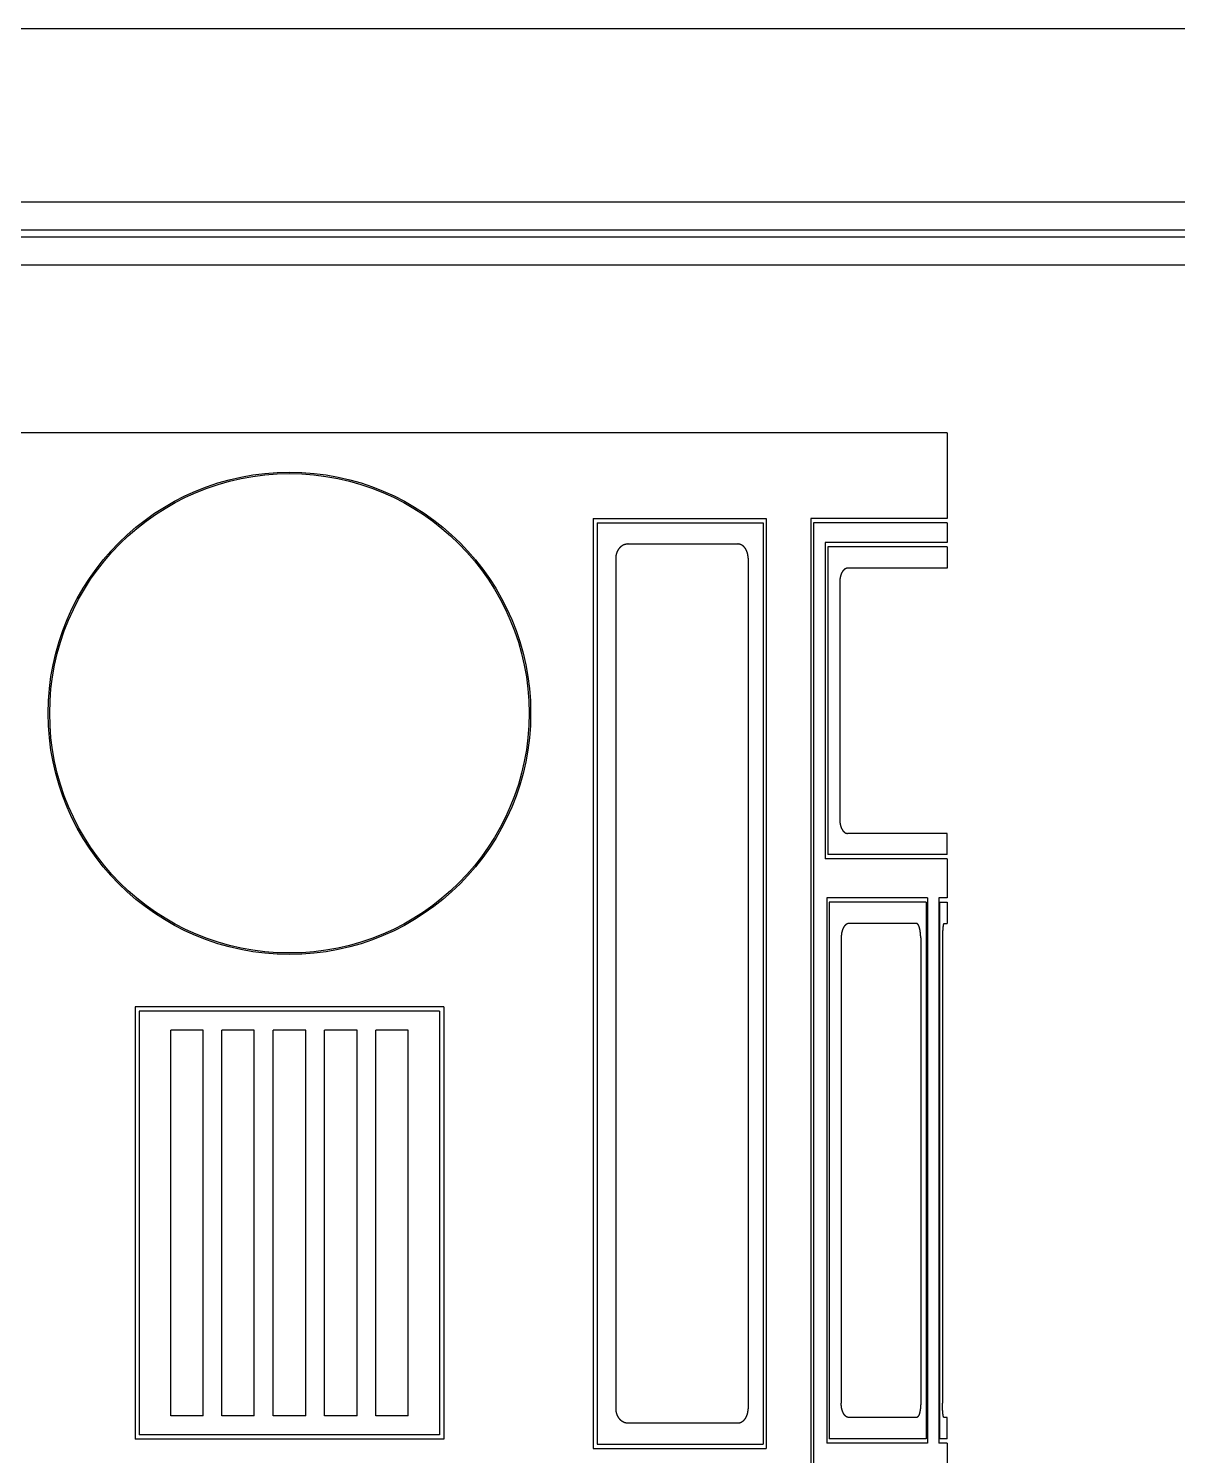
# Model space of a CAD drawing. Extents: x 0 to 54.4, y 0 to 35.2.
# Drawn here: x 11.33 to 27.2, y 15.48 to 35.2 of the extents above; entities that cross this region are included whole.
import ezdxf

# ---------------------------------------------------------------- set-up
doc = ezdxf.new("R2010")
doc.units = 0
doc.layers.get('0').update_dxf_attribs({"linetype": 'CONTINUOUS'})
for name, color, linetype in [('BODY', 7, 'CONTINUOUS'), ('BODY_PANELS', 2, 'CONTINUOUS'), ('FORM', 5, 'CONTINUOUS')]:
    doc.layers.add(name, color=color, linetype=linetype)

msp = doc.modelspace()

# ---------------------------------------------------------------- linework, layer by layer
msp.add_line((0, 35.2), (54.4, 35.2))
at = {"layer": 'BODY'}
for p, q in [((24.017, 29.612), (7.903, 29.612)), ((24.017, 29.612), (24.017, 28.431)), ((19.127, 28.431), (19.127, 15.577)), ((19.127, 28.431), (21.518, 28.431)), ((21.518, 28.431), (21.518, 15.577)), ((22.133, 28.431), (22.133, 10.262)), ((24.017, 28.431), (22.133, 28.431)), ((22.17, 28.371), (22.17, 10.262)), ((24.017, 28.371), (22.17, 28.371)), ((24.017, 28.371), (24.017, 28.096)), ((22.333, 28.096), (22.333, 23.724)), ((24.017, 28.096), (22.333, 28.096)), ((24.017, 23.724), (22.333, 23.724)), ((24.017, 23.724), (24.017, 23.187)), ((22.355, 23.187), (22.355, 15.653)), ((23.745, 23.187), (22.355, 23.187)), ((23.745, 23.187), (23.745, 15.653)), ((23.903, 23.187), (23.903, 15.653)), ((24.017, 23.187), (23.903, 23.187)), ((12.797, 21.679), (12.797, 15.708)), ((17.064, 21.679), (12.797, 21.679)), ((17.064, 21.679), (17.064, 15.708)), ((17.064, 15.708), (12.797, 15.708)), ((23.745, 15.653), (22.355, 15.653)), ((24.017, 15.653), (23.903, 15.653)), ((24.017, 15.653), (24.017, 15.147)), ((19.127, 15.577), (21.518, 15.577))]:
    msp.add_line(p, q, dxfattribs=at)
msp.add_circle((14.93, 25.737), 3.333, dxfattribs=at)
at = {"layer": 'BODY_PANELS'}
for p, q in [((19.18, 28.371), (19.18, 15.637)), ((19.18, 28.371), (21.476, 28.371)), ((21.476, 28.371), (21.476, 15.637)), ((19.609, 28.077), (21.125, 28.077)), ((24.017, 28.036), (22.368, 28.036)), ((22.368, 28.036), (22.368, 23.784)), ((24.017, 28.036), (24.017, 27.742)), ((19.438, 27.88), (19.438, 16.128)), ((21.268, 27.88), (21.268, 16.128)), ((24.017, 27.742), (22.639, 27.742)), ((22.533, 27.545), (22.533, 24.275)), ((24.017, 24.078), (22.639, 24.078)), ((24.017, 23.784), (24.017, 24.078)), ((24.017, 23.784), (22.368, 23.784)), ((22.389, 23.127), (22.389, 15.713)), ((23.73, 23.127), (22.389, 23.127)), ((23.73, 23.127), (23.73, 15.713)), ((23.913, 23.127), (23.913, 15.713)), ((23.913, 23.127), (24.017, 23.127)), ((24.017, 23.127), (24.017, 22.833)), ((23.595, 22.833), (22.659, 22.833)), ((23.974, 22.833), (24.017, 22.833)), ((22.554, 22.636), (22.554, 16.204)), ((23.652, 22.636), (23.652, 16.204)), ((23.952, 22.636), (23.952, 16.204)), ((12.855, 21.619), (12.855, 15.768)), ((17.005, 21.619), (12.855, 21.619)), ((17.005, 21.619), (17.005, 15.768)), ((13.291, 16.028), (13.291, 21.359)), ((13.736, 21.359), (13.291, 21.359)), ((13.736, 16.028), (13.736, 21.359)), ((13.995, 16.028), (13.995, 21.359)), ((14.444, 21.359), (13.995, 21.359)), ((14.444, 16.028), (14.444, 21.359)), ((14.705, 16.028), (14.705, 21.359)), ((15.156, 21.359), (14.705, 21.359)), ((15.156, 16.028), (15.156, 21.359)), ((15.416, 16.028), (15.416, 21.359)), ((15.866, 21.359), (15.416, 21.359)), ((15.866, 16.028), (15.866, 21.359)), ((16.124, 16.028), (16.124, 21.359)), ((16.57, 21.359), (16.124, 21.359)), ((16.57, 16.028), (16.57, 21.359)), ((13.736, 16.028), (13.291, 16.028)), ((14.444, 16.028), (13.995, 16.028)), ((15.156, 16.028), (14.705, 16.028)), ((15.866, 16.028), (15.416, 16.028)), ((16.57, 16.028), (16.124, 16.028)), ((23.595, 16.007), (22.659, 16.007)), ((24.017, 16.007), (23.974, 16.007)), ((24.017, 15.713), (24.017, 16.007)), ((19.609, 15.931), (21.125, 15.931)), ((17.005, 15.768), (12.855, 15.768)), ((19.18, 15.637), (21.476, 15.637)), ((23.73, 15.713), (22.389, 15.713)), ((24.017, 15.713), (23.913, 15.713))]:
    msp.add_line(p, q, dxfattribs=at)
for points in [[(19.609, 28.077, 0), (19.607, 28.077, 0), (19.605, 28.077, 0), (19.603, 28.076, 0), (19.601, 28.076, 0), (19.598, 28.076, 0), (19.596, 28.076, 0), (19.594, 28.076, 0), (19.592, 28.076, 0), (19.59, 28.076, 0), (19.588, 28.075, 0), (19.586, 28.075, 0), (19.584, 28.075, 0), (19.582, 28.074, 0), (19.58, 28.074, 0), (19.578, 28.073, 0), (19.576, 28.073, 0), (19.573, 28.072, 0), (19.572, 28.072, 0), (19.57, 28.071, 0), (19.567, 28.071, 0), (19.565, 28.07, 0), (19.563, 28.07, 0), (19.561, 28.069, 0), (19.559, 28.068, 0), (19.557, 28.067, 0), (19.555, 28.067, 0), (19.553, 28.066, 0), (19.551, 28.065, 0), (19.549, 28.064, 0), (19.547, 28.064, 0), (19.546, 28.063, 0), (19.544, 28.062, 0), (19.542, 28.061, 0), (19.54, 28.06, 0), (19.538, 28.059, 0), (19.536, 28.058, 0), (19.534, 28.057, 0), (19.532, 28.056, 0), (19.53, 28.055, 0), (19.529, 28.053, 0), (19.527, 28.052, 0), (19.525, 28.051, 0), (19.523, 28.05, 0), (19.521, 28.049, 0), (19.52, 28.047, 0), (19.518, 28.046, 0), (19.516, 28.045, 0), (19.514, 28.044, 0), (19.512, 28.042, 0), (19.511, 28.041, 0), (19.509, 28.039, 0), (19.507, 28.038, 0), (19.506, 28.036, 0), (19.504, 28.035, 0), (19.502, 28.034, 0), (19.501, 28.032, 0), (19.499, 28.03, 0), (19.498, 28.029, 0), (19.496, 28.027, 0), (19.494, 28.026, 0), (19.493, 28.024, 0), (19.491, 28.022, 0), (19.49, 28.021, 0), (19.488, 28.019, 0), (19.487, 28.017, 0), (19.485, 28.015, 0), (19.484, 28.014, 0), (19.483, 28.012, 0), (19.481, 28.01, 0), (19.48, 28.008, 0), (19.479, 28.006, 0), (19.477, 28.005, 0), (19.476, 28.003, 0), (19.474, 28.001, 0), (19.473, 27.999, 0), (19.472, 27.997, 0), (19.471, 27.995, 0), (19.47, 27.993, 0), (19.468, 27.991, 0), (19.467, 27.989, 0), (19.466, 27.987, 0), (19.465, 27.985, 0), (19.464, 27.983, 0), (19.463, 27.981, 0), (19.462, 27.979, 0), (19.461, 27.977, 0), (19.46, 27.975, 0), (19.459, 27.973, 0), (19.458, 27.97, 0), (19.457, 27.968, 0), (19.456, 27.966, 0), (19.455, 27.964, 0), (19.454, 27.962, 0), (19.453, 27.959, 0), (19.452, 27.957, 0), (19.451, 27.955, 0), (19.451, 27.953, 0), (19.45, 27.951, 0), (19.449, 27.948, 0), (19.448, 27.946, 0), (19.448, 27.944, 0), (19.447, 27.942, 0), (19.446, 27.939, 0), (19.446, 27.937, 0), (19.445, 27.934, 0), (19.445, 27.932, 0), (19.444, 27.93, 0), (19.444, 27.927, 0), (19.443, 27.925, 0), (19.443, 27.923, 0), (19.442, 27.921, 0), (19.442, 27.918, 0), (19.441, 27.916, 0), (19.441, 27.913, 0), (19.441, 27.911, 0), (19.44, 27.909, 0), (19.44, 27.906, 0), (19.44, 27.904, 0), (19.439, 27.901, 0), (19.439, 27.899, 0), (19.439, 27.897, 0), (19.439, 27.894, 0), (19.439, 27.892, 0), (19.439, 27.889, 0), (19.439, 27.887, 0), (19.439, 27.884, 0), (19.439, 27.882, 0), (19.439, 27.88, 0)], [(21.268, 27.88, 0), (21.268, 27.882, 0), (21.268, 27.884, 0), (21.268, 27.887, 0), (21.268, 27.889, 0), (21.268, 27.892, 0), (21.268, 27.894, 0), (21.268, 27.897, 0), (21.268, 27.899, 0), (21.268, 27.901, 0), (21.267, 27.904, 0), (21.267, 27.906, 0), (21.267, 27.909, 0), (21.267, 27.911, 0), (21.266, 27.913, 0), (21.266, 27.916, 0), (21.266, 27.918, 0), (21.265, 27.921, 0), (21.265, 27.923, 0), (21.265, 27.925, 0), (21.264, 27.927, 0), (21.264, 27.93, 0), (21.263, 27.932, 0), (21.263, 27.934, 0), (21.262, 27.937, 0), (21.262, 27.939, 0), (21.261, 27.942, 0), (21.261, 27.944, 0), (21.26, 27.946, 0), (21.259, 27.948, 0), (21.259, 27.951, 0), (21.258, 27.953, 0), (21.258, 27.955, 0), (21.257, 27.957, 0), (21.256, 27.959, 0), (21.256, 27.962, 0), (21.255, 27.964, 0), (21.254, 27.966, 0), (21.253, 27.968, 0), (21.252, 27.97, 0), (21.252, 27.973, 0), (21.251, 27.975, 0), (21.25, 27.977, 0), (21.249, 27.979, 0), (21.248, 27.981, 0), (21.247, 27.983, 0), (21.246, 27.985, 0), (21.245, 27.987, 0), (21.244, 27.989, 0), (21.243, 27.991, 0), (21.242, 27.993, 0), (21.241, 27.995, 0), (21.24, 27.997, 0), (21.239, 27.999, 0), (21.238, 28.001, 0), (21.237, 28.003, 0), (21.236, 28.005, 0), (21.235, 28.006, 0), (21.234, 28.008, 0), (21.233, 28.01, 0), (21.231, 28.012, 0), (21.23, 28.014, 0), (21.229, 28.015, 0), (21.228, 28.017, 0), (21.227, 28.019, 0), (21.225, 28.021, 0), (21.224, 28.022, 0), (21.223, 28.024, 0), (21.221, 28.026, 0), (21.22, 28.027, 0), (21.219, 28.029, 0), (21.218, 28.03, 0), (21.216, 28.032, 0), (21.215, 28.034, 0), (21.213, 28.035, 0), (21.212, 28.036, 0), (21.211, 28.038, 0), (21.209, 28.039, 0), (21.208, 28.041, 0), (21.206, 28.042, 0), (21.205, 28.044, 0), (21.203, 28.045, 0), (21.202, 28.046, 0), (21.201, 28.047, 0), (21.199, 28.049, 0), (21.198, 28.05, 0), (21.196, 28.051, 0), (21.194, 28.052, 0), (21.193, 28.053, 0), (21.191, 28.055, 0), (21.19, 28.056, 0), (21.188, 28.057, 0), (21.187, 28.058, 0), (21.185, 28.059, 0), (21.183, 28.06, 0), (21.182, 28.061, 0), (21.18, 28.062, 0), (21.179, 28.063, 0), (21.177, 28.064, 0), (21.175, 28.064, 0), (21.174, 28.065, 0), (21.172, 28.066, 0), (21.17, 28.067, 0), (21.169, 28.067, 0), (21.167, 28.068, 0), (21.165, 28.069, 0), (21.164, 28.07, 0), (21.162, 28.07, 0), (21.16, 28.071, 0), (21.159, 28.071, 0), (21.157, 28.072, 0), (21.155, 28.072, 0), (21.153, 28.073, 0), (21.152, 28.073, 0), (21.15, 28.074, 0), (21.148, 28.074, 0), (21.146, 28.075, 0), (21.145, 28.075, 0), (21.143, 28.075, 0), (21.141, 28.076, 0), (21.14, 28.076, 0), (21.138, 28.076, 0), (21.136, 28.076, 0), (21.134, 28.076, 0), (21.133, 28.076, 0), (21.131, 28.076, 0), (21.129, 28.077, 0), (21.127, 28.077, 0), (21.125, 28.077, 0)], [(22.639, 27.742, 0), (22.638, 27.742, 0), (22.637, 27.742, 0), (22.636, 27.741, 0), (22.634, 27.741, 0), (22.633, 27.741, 0), (22.631, 27.741, 0), (22.63, 27.741, 0), (22.629, 27.741, 0), (22.628, 27.741, 0), (22.626, 27.74, 0), (22.625, 27.74, 0), (22.624, 27.739, 0), (22.622, 27.739, 0), (22.621, 27.739, 0), (22.62, 27.738, 0), (22.619, 27.738, 0), (22.617, 27.737, 0), (22.616, 27.737, 0), (22.615, 27.736, 0), (22.613, 27.736, 0), (22.612, 27.735, 0), (22.611, 27.735, 0), (22.61, 27.734, 0), (22.608, 27.733, 0), (22.607, 27.733, 0), (22.606, 27.732, 0), (22.605, 27.731, 0), (22.604, 27.73, 0), (22.602, 27.729, 0), (22.601, 27.729, 0), (22.6, 27.728, 0), (22.599, 27.727, 0), (22.598, 27.726, 0), (22.596, 27.725, 0), (22.595, 27.724, 0), (22.594, 27.723, 0), (22.593, 27.722, 0), (22.592, 27.721, 0), (22.59, 27.72, 0), (22.589, 27.718, 0), (22.588, 27.717, 0), (22.587, 27.716, 0), (22.586, 27.715, 0), (22.585, 27.714, 0), (22.584, 27.712, 0), (22.582, 27.711, 0), (22.581, 27.71, 0), (22.58, 27.709, 0), (22.579, 27.707, 0), (22.578, 27.706, 0), (22.577, 27.704, 0), (22.576, 27.703, 0), (22.575, 27.701, 0), (22.574, 27.7, 0), (22.573, 27.698, 0), (22.572, 27.697, 0), (22.571, 27.695, 0), (22.57, 27.694, 0), (22.569, 27.692, 0), (22.568, 27.691, 0), (22.567, 27.689, 0), (22.566, 27.687, 0), (22.565, 27.686, 0), (22.564, 27.684, 0), (22.563, 27.682, 0), (22.562, 27.68, 0), (22.561, 27.679, 0), (22.561, 27.677, 0), (22.56, 27.675, 0), (22.559, 27.673, 0), (22.558, 27.672, 0), (22.557, 27.67, 0), (22.556, 27.668, 0), (22.555, 27.666, 0), (22.555, 27.664, 0), (22.554, 27.662, 0), (22.553, 27.66, 0), (22.552, 27.658, 0), (22.552, 27.656, 0), (22.551, 27.654, 0), (22.55, 27.652, 0), (22.549, 27.65, 0), (22.549, 27.648, 0), (22.548, 27.646, 0), (22.547, 27.644, 0), (22.547, 27.642, 0), (22.546, 27.64, 0), (22.546, 27.637, 0), (22.545, 27.635, 0), (22.544, 27.633, 0), (22.544, 27.631, 0), (22.543, 27.629, 0), (22.543, 27.627, 0), (22.542, 27.625, 0), (22.542, 27.622, 0), (22.541, 27.62, 0), (22.541, 27.618, 0), (22.54, 27.616, 0), (22.54, 27.613, 0), (22.539, 27.611, 0), (22.539, 27.609, 0), (22.538, 27.607, 0), (22.538, 27.604, 0), (22.538, 27.602, 0), (22.537, 27.599, 0), (22.537, 27.597, 0), (22.537, 27.595, 0), (22.536, 27.593, 0), (22.536, 27.59, 0), (22.536, 27.588, 0), (22.535, 27.585, 0), (22.535, 27.583, 0), (22.535, 27.581, 0), (22.535, 27.578, 0), (22.534, 27.576, 0), (22.534, 27.574, 0), (22.534, 27.571, 0), (22.534, 27.569, 0), (22.534, 27.566, 0), (22.534, 27.564, 0), (22.533, 27.562, 0), (22.533, 27.559, 0), (22.533, 27.557, 0), (22.533, 27.554, 0), (22.533, 27.552, 0), (22.533, 27.549, 0), (22.533, 27.547, 0), (22.533, 27.545, 0)], [(22.533, 24.275, 0), (22.533, 24.272, 0), (22.533, 24.27, 0), (22.533, 24.267, 0), (22.533, 24.265, 0), (22.533, 24.263, 0), (22.533, 24.26, 0), (22.533, 24.258, 0), (22.534, 24.255, 0), (22.534, 24.253, 0), (22.534, 24.25, 0), (22.534, 24.248, 0), (22.534, 24.246, 0), (22.534, 24.243, 0), (22.535, 24.241, 0), (22.535, 24.239, 0), (22.535, 24.236, 0), (22.535, 24.234, 0), (22.536, 24.232, 0), (22.536, 24.229, 0), (22.536, 24.227, 0), (22.537, 24.224, 0), (22.537, 24.222, 0), (22.537, 24.22, 0), (22.538, 24.218, 0), (22.538, 24.215, 0), (22.538, 24.213, 0), (22.539, 24.211, 0), (22.539, 24.208, 0), (22.54, 24.206, 0), (22.54, 24.204, 0), (22.541, 24.201, 0), (22.541, 24.199, 0), (22.542, 24.197, 0), (22.542, 24.195, 0), (22.543, 24.193, 0), (22.543, 24.19, 0), (22.544, 24.188, 0), (22.544, 24.186, 0), (22.545, 24.184, 0), (22.546, 24.182, 0), (22.546, 24.18, 0), (22.547, 24.178, 0), (22.547, 24.175, 0), (22.548, 24.173, 0), (22.549, 24.171, 0), (22.549, 24.169, 0), (22.55, 24.167, 0), (22.551, 24.165, 0), (22.552, 24.163, 0), (22.552, 24.161, 0), (22.553, 24.159, 0), (22.554, 24.157, 0), (22.555, 24.155, 0), (22.555, 24.154, 0), (22.556, 24.152, 0), (22.557, 24.15, 0), (22.558, 24.148, 0), (22.559, 24.146, 0), (22.56, 24.144, 0), (22.561, 24.142, 0), (22.561, 24.141, 0), (22.562, 24.139, 0), (22.563, 24.137, 0), (22.564, 24.135, 0), (22.565, 24.134, 0), (22.566, 24.132, 0), (22.567, 24.13, 0), (22.568, 24.129, 0), (22.569, 24.127, 0), (22.57, 24.125, 0), (22.571, 24.124, 0), (22.572, 24.122, 0), (22.573, 24.121, 0), (22.574, 24.119, 0), (22.575, 24.118, 0), (22.576, 24.116, 0), (22.577, 24.115, 0), (22.578, 24.114, 0), (22.579, 24.112, 0), (22.58, 24.111, 0), (22.581, 24.11, 0), (22.582, 24.108, 0), (22.584, 24.107, 0), (22.585, 24.106, 0), (22.586, 24.105, 0), (22.587, 24.103, 0), (22.588, 24.102, 0), (22.589, 24.101, 0), (22.59, 24.1, 0), (22.592, 24.099, 0), (22.593, 24.098, 0), (22.594, 24.097, 0), (22.595, 24.096, 0), (22.596, 24.095, 0), (22.598, 24.094, 0), (22.599, 24.093, 0), (22.6, 24.092, 0), (22.601, 24.091, 0), (22.602, 24.09, 0), (22.604, 24.089, 0), (22.605, 24.088, 0), (22.606, 24.088, 0), (22.607, 24.087, 0), (22.608, 24.086, 0), (22.61, 24.085, 0), (22.611, 24.085, 0), (22.612, 24.084, 0), (22.613, 24.084, 0), (22.615, 24.083, 0), (22.616, 24.082, 0), (22.617, 24.082, 0), (22.619, 24.081, 0), (22.62, 24.081, 0), (22.621, 24.081, 0), (22.622, 24.08, 0), (22.624, 24.08, 0), (22.625, 24.079, 0), (22.626, 24.079, 0), (22.628, 24.079, 0), (22.629, 24.079, 0), (22.63, 24.078, 0), (22.631, 24.078, 0), (22.633, 24.078, 0), (22.634, 24.078, 0), (22.636, 24.078, 0), (22.637, 24.078, 0), (22.638, 24.078, 0), (22.639, 24.078, 0)], [(22.66, 22.833, 0), (22.658, 22.833, 0), (22.657, 22.833, 0), (22.656, 22.832, 0), (22.654, 22.832, 0), (22.653, 22.832, 0), (22.652, 22.832, 0), (22.65, 22.832, 0), (22.649, 22.832, 0), (22.648, 22.831, 0), (22.646, 22.831, 0), (22.645, 22.831, 0), (22.644, 22.831, 0), (22.643, 22.83, 0), (22.641, 22.83, 0), (22.64, 22.829, 0), (22.639, 22.829, 0), (22.638, 22.828, 0), (22.636, 22.828, 0), (22.635, 22.827, 0), (22.634, 22.827, 0), (22.633, 22.826, 0), (22.631, 22.826, 0), (22.63, 22.825, 0), (22.629, 22.824, 0), (22.628, 22.823, 0), (22.626, 22.823, 0), (22.625, 22.822, 0), (22.624, 22.821, 0), (22.623, 22.82, 0), (22.621, 22.82, 0), (22.62, 22.819, 0), (22.619, 22.818, 0), (22.618, 22.817, 0), (22.617, 22.816, 0), (22.616, 22.815, 0), (22.614, 22.814, 0), (22.613, 22.813, 0), (22.612, 22.812, 0), (22.611, 22.811, 0), (22.61, 22.809, 0), (22.608, 22.808, 0), (22.607, 22.807, 0), (22.606, 22.806, 0), (22.605, 22.805, 0), (22.604, 22.803, 0), (22.603, 22.802, 0), (22.602, 22.801, 0), (22.601, 22.799, 0), (22.6, 22.798, 0), (22.599, 22.797, 0), (22.598, 22.795, 0), (22.596, 22.794, 0), (22.596, 22.792, 0), (22.595, 22.791, 0), (22.593, 22.79, 0), (22.592, 22.788, 0), (22.591, 22.786, 0), (22.59, 22.785, 0), (22.59, 22.783, 0), (22.588, 22.782, 0), (22.588, 22.78, 0), (22.587, 22.778, 0), (22.586, 22.777, 0), (22.585, 22.775, 0), (22.584, 22.773, 0), (22.583, 22.771, 0), (22.582, 22.77, 0), (22.581, 22.768, 0), (22.58, 22.766, 0), (22.579, 22.764, 0), (22.579, 22.762, 0), (22.578, 22.761, 0), (22.577, 22.759, 0), (22.576, 22.757, 0), (22.575, 22.755, 0), (22.575, 22.753, 0), (22.574, 22.751, 0), (22.573, 22.749, 0), (22.572, 22.747, 0), (22.572, 22.745, 0), (22.571, 22.743, 0), (22.57, 22.741, 0), (22.57, 22.739, 0), (22.569, 22.737, 0), (22.568, 22.735, 0), (22.567, 22.733, 0), (22.567, 22.731, 0), (22.566, 22.729, 0), (22.566, 22.726, 0), (22.565, 22.724, 0), (22.564, 22.722, 0), (22.564, 22.72, 0), (22.563, 22.718, 0), (22.563, 22.715, 0), (22.562, 22.713, 0), (22.562, 22.711, 0), (22.561, 22.709, 0), (22.561, 22.707, 0), (22.56, 22.704, 0), (22.56, 22.702, 0), (22.56, 22.7, 0), (22.559, 22.698, 0), (22.559, 22.695, 0), (22.558, 22.693, 0), (22.558, 22.691, 0), (22.558, 22.688, 0), (22.557, 22.686, 0), (22.557, 22.683, 0), (22.557, 22.681, 0), (22.556, 22.679, 0), (22.556, 22.677, 0), (22.556, 22.674, 0), (22.556, 22.672, 0), (22.555, 22.669, 0), (22.555, 22.667, 0), (22.555, 22.665, 0), (22.555, 22.662, 0), (22.555, 22.66, 0), (22.555, 22.657, 0), (22.554, 22.655, 0), (22.554, 22.653, 0), (22.554, 22.65, 0), (22.554, 22.648, 0), (22.554, 22.645, 0), (22.554, 22.643, 0), (22.554, 22.64, 0), (22.554, 22.638, 0), (22.554, 22.636, 0)], [(23.652, 22.636, 0), (23.652, 22.638, 0), (23.652, 22.64, 0), (23.652, 22.643, 0), (23.652, 22.645, 0), (23.652, 22.648, 0), (23.652, 22.65, 0), (23.652, 22.653, 0), (23.652, 22.655, 0), (23.652, 22.657, 0), (23.652, 22.66, 0), (23.651, 22.662, 0), (23.651, 22.665, 0), (23.651, 22.667, 0), (23.651, 22.669, 0), (23.651, 22.672, 0), (23.651, 22.674, 0), (23.651, 22.677, 0), (23.651, 22.679, 0), (23.65, 22.681, 0), (23.65, 22.683, 0), (23.65, 22.686, 0), (23.65, 22.688, 0), (23.65, 22.691, 0), (23.649, 22.693, 0), (23.649, 22.695, 0), (23.649, 22.698, 0), (23.649, 22.7, 0), (23.649, 22.702, 0), (23.648, 22.704, 0), (23.648, 22.707, 0), (23.648, 22.709, 0), (23.648, 22.711, 0), (23.647, 22.713, 0), (23.647, 22.715, 0), (23.647, 22.718, 0), (23.646, 22.72, 0), (23.646, 22.722, 0), (23.646, 22.724, 0), (23.645, 22.726, 0), (23.645, 22.729, 0), (23.645, 22.731, 0), (23.645, 22.733, 0), (23.644, 22.735, 0), (23.644, 22.737, 0), (23.643, 22.739, 0), (23.643, 22.741, 0), (23.643, 22.743, 0), (23.642, 22.745, 0), (23.642, 22.747, 0), (23.642, 22.749, 0), (23.641, 22.751, 0), (23.641, 22.753, 0), (23.64, 22.755, 0), (23.64, 22.757, 0), (23.639, 22.759, 0), (23.639, 22.761, 0), (23.639, 22.762, 0), (23.638, 22.764, 0), (23.638, 22.766, 0), (23.637, 22.768, 0), (23.637, 22.77, 0), (23.636, 22.771, 0), (23.636, 22.773, 0), (23.635, 22.775, 0), (23.635, 22.777, 0), (23.634, 22.778, 0), (23.634, 22.78, 0), (23.633, 22.782, 0), (23.633, 22.783, 0), (23.632, 22.785, 0), (23.631, 22.786, 0), (23.631, 22.788, 0), (23.63, 22.79, 0), (23.63, 22.791, 0), (23.629, 22.792, 0), (23.629, 22.794, 0), (23.628, 22.795, 0), (23.628, 22.797, 0), (23.627, 22.798, 0), (23.627, 22.799, 0), (23.626, 22.801, 0), (23.625, 22.802, 0), (23.625, 22.803, 0), (23.624, 22.805, 0), (23.623, 22.806, 0), (23.623, 22.807, 0), (23.622, 22.808, 0), (23.622, 22.809, 0), (23.621, 22.811, 0), (23.62, 22.812, 0), (23.62, 22.813, 0), (23.619, 22.814, 0), (23.619, 22.815, 0), (23.618, 22.816, 0), (23.617, 22.817, 0), (23.616, 22.818, 0), (23.616, 22.819, 0), (23.615, 22.82, 0), (23.615, 22.82, 0), (23.614, 22.821, 0), (23.613, 22.822, 0), (23.613, 22.823, 0), (23.612, 22.823, 0), (23.611, 22.824, 0), (23.61, 22.825, 0), (23.61, 22.826, 0), (23.609, 22.826, 0), (23.608, 22.827, 0), (23.608, 22.827, 0), (23.607, 22.828, 0), (23.606, 22.828, 0), (23.606, 22.829, 0), (23.605, 22.829, 0), (23.604, 22.83, 0), (23.604, 22.83, 0), (23.603, 22.831, 0), (23.602, 22.831, 0), (23.602, 22.831, 0), (23.601, 22.831, 0), (23.6, 22.832, 0), (23.599, 22.832, 0), (23.599, 22.832, 0), (23.598, 22.832, 0), (23.597, 22.832, 0), (23.597, 22.832, 0), (23.596, 22.833, 0), (23.595, 22.833, 0), (23.595, 22.833, 0)], [(23.974, 22.833, 0), (23.974, 22.833, 0), (23.973, 22.833, 0), (23.973, 22.832, 0), (23.973, 22.832, 0), (23.973, 22.832, 0), (23.972, 22.832, 0), (23.972, 22.832, 0), (23.972, 22.832, 0), (23.971, 22.831, 0), (23.971, 22.831, 0), (23.971, 22.831, 0), (23.971, 22.831, 0), (23.971, 22.83, 0), (23.97, 22.83, 0), (23.97, 22.829, 0), (23.97, 22.829, 0), (23.969, 22.828, 0), (23.969, 22.828, 0), (23.969, 22.827, 0), (23.969, 22.827, 0), (23.968, 22.826, 0), (23.968, 22.826, 0), (23.968, 22.825, 0), (23.968, 22.824, 0), (23.967, 22.823, 0), (23.967, 22.823, 0), (23.967, 22.822, 0), (23.967, 22.821, 0), (23.966, 22.82, 0), (23.966, 22.82, 0), (23.966, 22.819, 0), (23.966, 22.818, 0), (23.965, 22.817, 0), (23.965, 22.816, 0), (23.965, 22.815, 0), (23.965, 22.814, 0), (23.965, 22.813, 0), (23.964, 22.812, 0), (23.964, 22.811, 0), (23.964, 22.809, 0), (23.963, 22.808, 0), (23.963, 22.807, 0), (23.963, 22.806, 0), (23.963, 22.805, 0), (23.963, 22.803, 0), (23.962, 22.802, 0), (23.962, 22.801, 0), (23.962, 22.799, 0), (23.962, 22.798, 0), (23.962, 22.797, 0), (23.961, 22.795, 0), (23.961, 22.794, 0), (23.961, 22.792, 0), (23.961, 22.791, 0), (23.96, 22.79, 0), (23.96, 22.788, 0), (23.96, 22.786, 0), (23.96, 22.785, 0), (23.96, 22.783, 0), (23.959, 22.782, 0), (23.959, 22.78, 0), (23.959, 22.778, 0), (23.959, 22.777, 0), (23.959, 22.775, 0), (23.959, 22.773, 0), (23.958, 22.771, 0), (23.958, 22.77, 0), (23.958, 22.768, 0), (23.958, 22.766, 0), (23.958, 22.764, 0), (23.957, 22.762, 0), (23.957, 22.761, 0), (23.957, 22.759, 0), (23.957, 22.757, 0), (23.957, 22.755, 0), (23.957, 22.753, 0), (23.956, 22.751, 0), (23.956, 22.749, 0), (23.956, 22.747, 0), (23.956, 22.745, 0), (23.956, 22.743, 0), (23.956, 22.741, 0), (23.956, 22.739, 0), (23.956, 22.737, 0), (23.955, 22.735, 0), (23.955, 22.733, 0), (23.955, 22.731, 0), (23.955, 22.729, 0), (23.955, 22.726, 0), (23.955, 22.724, 0), (23.955, 22.722, 0), (23.954, 22.72, 0), (23.954, 22.718, 0), (23.954, 22.715, 0), (23.954, 22.713, 0), (23.954, 22.711, 0), (23.954, 22.709, 0), (23.954, 22.707, 0), (23.954, 22.704, 0), (23.954, 22.702, 0), (23.954, 22.7, 0), (23.953, 22.698, 0), (23.953, 22.695, 0), (23.953, 22.693, 0), (23.953, 22.691, 0), (23.953, 22.688, 0), (23.953, 22.686, 0), (23.953, 22.683, 0), (23.953, 22.681, 0), (23.953, 22.679, 0), (23.953, 22.677, 0), (23.953, 22.674, 0), (23.953, 22.672, 0), (23.953, 22.669, 0), (23.953, 22.667, 0), (23.953, 22.665, 0), (23.953, 22.662, 0), (23.953, 22.66, 0), (23.953, 22.657, 0), (23.953, 22.655, 0), (23.953, 22.653, 0), (23.953, 22.65, 0), (23.953, 22.648, 0), (23.953, 22.645, 0), (23.953, 22.643, 0), (23.953, 22.64, 0), (23.953, 22.638, 0), (23.953, 22.636, 0)], [(22.66, 16.007, 0), (22.658, 16.007, 0), (22.657, 16.007, 0), (22.656, 16.007, 0), (22.654, 16.007, 0), (22.653, 16.007, 0), (22.652, 16.007, 0), (22.65, 16.007, 0), (22.649, 16.008, 0), (22.648, 16.008, 0), (22.646, 16.008, 0), (22.645, 16.008, 0), (22.644, 16.009, 0), (22.643, 16.009, 0), (22.641, 16.01, 0), (22.64, 16.01, 0), (22.639, 16.01, 0), (22.638, 16.011, 0), (22.636, 16.011, 0), (22.635, 16.012, 0), (22.634, 16.013, 0), (22.633, 16.013, 0), (22.631, 16.014, 0), (22.63, 16.015, 0), (22.629, 16.015, 0), (22.628, 16.016, 0), (22.626, 16.017, 0), (22.625, 16.017, 0), (22.624, 16.018, 0), (22.623, 16.019, 0), (22.621, 16.02, 0), (22.62, 16.021, 0), (22.619, 16.022, 0), (22.618, 16.023, 0), (22.617, 16.024, 0), (22.616, 16.025, 0), (22.614, 16.026, 0), (22.613, 16.027, 0), (22.612, 16.028, 0), (22.611, 16.029, 0), (22.61, 16.03, 0), (22.608, 16.031, 0), (22.607, 16.032, 0), (22.606, 16.034, 0), (22.605, 16.035, 0), (22.604, 16.036, 0), (22.603, 16.037, 0), (22.602, 16.038, 0), (22.601, 16.04, 0), (22.6, 16.041, 0), (22.599, 16.043, 0), (22.598, 16.044, 0), (22.596, 16.045, 0), (22.596, 16.047, 0), (22.595, 16.048, 0), (22.593, 16.05, 0), (22.592, 16.051, 0), (22.591, 16.053, 0), (22.59, 16.055, 0), (22.59, 16.056, 0), (22.588, 16.058, 0), (22.588, 16.059, 0), (22.587, 16.061, 0), (22.586, 16.063, 0), (22.585, 16.064, 0), (22.584, 16.066, 0), (22.583, 16.068, 0), (22.582, 16.07, 0), (22.581, 16.071, 0), (22.58, 16.073, 0), (22.579, 16.075, 0), (22.579, 16.077, 0), (22.578, 16.079, 0), (22.577, 16.081, 0), (22.576, 16.082, 0), (22.575, 16.084, 0), (22.575, 16.086, 0), (22.574, 16.088, 0), (22.573, 16.09, 0), (22.572, 16.092, 0), (22.572, 16.094, 0), (22.571, 16.096, 0), (22.57, 16.098, 0), (22.57, 16.1, 0), (22.569, 16.102, 0), (22.568, 16.105, 0), (22.567, 16.107, 0), (22.567, 16.109, 0), (22.566, 16.111, 0), (22.566, 16.113, 0), (22.565, 16.115, 0), (22.564, 16.117, 0), (22.564, 16.119, 0), (22.563, 16.122, 0), (22.563, 16.124, 0), (22.562, 16.126, 0), (22.562, 16.128, 0), (22.561, 16.131, 0), (22.561, 16.133, 0), (22.56, 16.135, 0), (22.56, 16.137, 0), (22.56, 16.14, 0), (22.559, 16.142, 0), (22.559, 16.144, 0), (22.558, 16.146, 0), (22.558, 16.149, 0), (22.558, 16.151, 0), (22.557, 16.153, 0), (22.557, 16.156, 0), (22.557, 16.158, 0), (22.556, 16.16, 0), (22.556, 16.163, 0), (22.556, 16.165, 0), (22.556, 16.168, 0), (22.555, 16.17, 0), (22.555, 16.172, 0), (22.555, 16.175, 0), (22.555, 16.177, 0), (22.555, 16.18, 0), (22.555, 16.182, 0), (22.554, 16.184, 0), (22.554, 16.187, 0), (22.554, 16.189, 0), (22.554, 16.192, 0), (22.554, 16.194, 0), (22.554, 16.196, 0), (22.554, 16.199, 0), (22.554, 16.201, 0), (22.554, 16.204, 0)], [(23.652, 16.204, 0), (23.652, 16.201, 0), (23.652, 16.199, 0), (23.652, 16.196, 0), (23.652, 16.194, 0), (23.652, 16.192, 0), (23.652, 16.189, 0), (23.652, 16.187, 0), (23.652, 16.184, 0), (23.652, 16.182, 0), (23.652, 16.18, 0), (23.651, 16.177, 0), (23.651, 16.175, 0), (23.651, 16.172, 0), (23.651, 16.17, 0), (23.651, 16.168, 0), (23.651, 16.165, 0), (23.651, 16.163, 0), (23.651, 16.16, 0), (23.65, 16.158, 0), (23.65, 16.156, 0), (23.65, 16.153, 0), (23.65, 16.151, 0), (23.65, 16.149, 0), (23.649, 16.146, 0), (23.649, 16.144, 0), (23.649, 16.142, 0), (23.649, 16.14, 0), (23.649, 16.137, 0), (23.648, 16.135, 0), (23.648, 16.133, 0), (23.648, 16.131, 0), (23.648, 16.128, 0), (23.647, 16.126, 0), (23.647, 16.124, 0), (23.647, 16.122, 0), (23.646, 16.119, 0), (23.646, 16.117, 0), (23.646, 16.115, 0), (23.645, 16.113, 0), (23.645, 16.111, 0), (23.645, 16.109, 0), (23.645, 16.107, 0), (23.644, 16.105, 0), (23.644, 16.102, 0), (23.643, 16.1, 0), (23.643, 16.098, 0), (23.643, 16.096, 0), (23.642, 16.094, 0), (23.642, 16.092, 0), (23.642, 16.09, 0), (23.641, 16.088, 0), (23.641, 16.086, 0), (23.64, 16.084, 0), (23.64, 16.082, 0), (23.639, 16.081, 0), (23.639, 16.079, 0), (23.639, 16.077, 0), (23.638, 16.075, 0), (23.638, 16.073, 0), (23.637, 16.071, 0), (23.637, 16.07, 0), (23.636, 16.068, 0), (23.636, 16.066, 0), (23.635, 16.064, 0), (23.635, 16.063, 0), (23.634, 16.061, 0), (23.634, 16.059, 0), (23.633, 16.058, 0), (23.633, 16.056, 0), (23.632, 16.055, 0), (23.631, 16.053, 0), (23.631, 16.051, 0), (23.63, 16.05, 0), (23.63, 16.048, 0), (23.629, 16.047, 0), (23.629, 16.045, 0), (23.628, 16.044, 0), (23.628, 16.043, 0), (23.627, 16.041, 0), (23.627, 16.04, 0), (23.626, 16.038, 0), (23.625, 16.037, 0), (23.625, 16.036, 0), (23.624, 16.035, 0), (23.623, 16.034, 0), (23.623, 16.032, 0), (23.622, 16.031, 0), (23.622, 16.03, 0), (23.621, 16.029, 0), (23.62, 16.028, 0), (23.62, 16.027, 0), (23.619, 16.026, 0), (23.619, 16.025, 0), (23.618, 16.024, 0), (23.617, 16.023, 0), (23.616, 16.022, 0), (23.616, 16.021, 0), (23.615, 16.02, 0), (23.615, 16.019, 0), (23.614, 16.018, 0), (23.613, 16.017, 0), (23.613, 16.017, 0), (23.612, 16.016, 0), (23.611, 16.015, 0), (23.61, 16.015, 0), (23.61, 16.014, 0), (23.609, 16.013, 0), (23.608, 16.013, 0), (23.608, 16.012, 0), (23.607, 16.011, 0), (23.606, 16.011, 0), (23.606, 16.01, 0), (23.605, 16.01, 0), (23.604, 16.01, 0), (23.604, 16.009, 0), (23.603, 16.009, 0), (23.602, 16.008, 0), (23.602, 16.008, 0), (23.601, 16.008, 0), (23.6, 16.008, 0), (23.599, 16.007, 0), (23.599, 16.007, 0), (23.598, 16.007, 0), (23.597, 16.007, 0), (23.597, 16.007, 0), (23.596, 16.007, 0), (23.595, 16.007, 0), (23.595, 16.007, 0)], [(23.974, 16.007, 0), (23.974, 16.007, 0), (23.973, 16.007, 0), (23.973, 16.007, 0), (23.973, 16.007, 0), (23.973, 16.007, 0), (23.972, 16.007, 0), (23.972, 16.007, 0), (23.972, 16.008, 0), (23.971, 16.008, 0), (23.971, 16.008, 0), (23.971, 16.008, 0), (23.971, 16.009, 0), (23.971, 16.009, 0), (23.97, 16.01, 0), (23.97, 16.01, 0), (23.97, 16.01, 0), (23.969, 16.011, 0), (23.969, 16.011, 0), (23.969, 16.012, 0), (23.969, 16.013, 0), (23.968, 16.013, 0), (23.968, 16.014, 0), (23.968, 16.015, 0), (23.968, 16.015, 0), (23.967, 16.016, 0), (23.967, 16.017, 0), (23.967, 16.017, 0), (23.967, 16.018, 0), (23.966, 16.019, 0), (23.966, 16.02, 0), (23.966, 16.021, 0), (23.966, 16.022, 0), (23.965, 16.023, 0), (23.965, 16.024, 0), (23.965, 16.025, 0), (23.965, 16.026, 0), (23.965, 16.027, 0), (23.964, 16.028, 0), (23.964, 16.029, 0), (23.964, 16.03, 0), (23.963, 16.031, 0), (23.963, 16.032, 0), (23.963, 16.034, 0), (23.963, 16.035, 0), (23.963, 16.036, 0), (23.962, 16.037, 0), (23.962, 16.038, 0), (23.962, 16.04, 0), (23.962, 16.041, 0), (23.962, 16.043, 0), (23.961, 16.044, 0), (23.961, 16.045, 0), (23.961, 16.047, 0), (23.961, 16.048, 0), (23.96, 16.05, 0), (23.96, 16.051, 0), (23.96, 16.053, 0), (23.96, 16.055, 0), (23.96, 16.056, 0), (23.959, 16.058, 0), (23.959, 16.059, 0), (23.959, 16.061, 0), (23.959, 16.063, 0), (23.959, 16.064, 0), (23.959, 16.066, 0), (23.958, 16.068, 0), (23.958, 16.07, 0), (23.958, 16.071, 0), (23.958, 16.073, 0), (23.958, 16.075, 0), (23.957, 16.077, 0), (23.957, 16.079, 0), (23.957, 16.081, 0), (23.957, 16.082, 0), (23.957, 16.084, 0), (23.957, 16.086, 0), (23.956, 16.088, 0), (23.956, 16.09, 0), (23.956, 16.092, 0), (23.956, 16.094, 0), (23.956, 16.096, 0), (23.956, 16.098, 0), (23.956, 16.1, 0), (23.956, 16.102, 0), (23.955, 16.105, 0), (23.955, 16.107, 0), (23.955, 16.109, 0), (23.955, 16.111, 0), (23.955, 16.113, 0), (23.955, 16.115, 0), (23.955, 16.117, 0), (23.954, 16.119, 0), (23.954, 16.122, 0), (23.954, 16.124, 0), (23.954, 16.126, 0), (23.954, 16.128, 0), (23.954, 16.131, 0), (23.954, 16.133, 0), (23.954, 16.135, 0), (23.954, 16.137, 0), (23.954, 16.14, 0), (23.953, 16.142, 0), (23.953, 16.144, 0), (23.953, 16.146, 0), (23.953, 16.149, 0), (23.953, 16.151, 0), (23.953, 16.153, 0), (23.953, 16.156, 0), (23.953, 16.158, 0), (23.953, 16.16, 0), (23.953, 16.163, 0), (23.953, 16.165, 0), (23.953, 16.168, 0), (23.953, 16.17, 0), (23.953, 16.172, 0), (23.953, 16.175, 0), (23.953, 16.177, 0), (23.953, 16.18, 0), (23.953, 16.182, 0), (23.953, 16.184, 0), (23.953, 16.187, 0), (23.953, 16.189, 0), (23.953, 16.192, 0), (23.953, 16.194, 0), (23.953, 16.196, 0), (23.953, 16.199, 0), (23.953, 16.201, 0), (23.953, 16.204, 0)], [(19.439, 16.128, 0), (19.439, 16.125, 0), (19.439, 16.123, 0), (19.439, 16.12, 0), (19.439, 16.118, 0), (19.439, 16.116, 0), (19.439, 16.113, 0), (19.439, 16.111, 0), (19.439, 16.108, 0), (19.439, 16.106, 0), (19.44, 16.104, 0), (19.44, 16.101, 0), (19.44, 16.099, 0), (19.441, 16.096, 0), (19.441, 16.094, 0), (19.441, 16.092, 0), (19.442, 16.089, 0), (19.442, 16.087, 0), (19.443, 16.084, 0), (19.443, 16.082, 0), (19.444, 16.08, 0), (19.444, 16.077, 0), (19.445, 16.075, 0), (19.445, 16.073, 0), (19.446, 16.07, 0), (19.446, 16.068, 0), (19.447, 16.066, 0), (19.448, 16.064, 0), (19.448, 16.061, 0), (19.449, 16.059, 0), (19.45, 16.057, 0), (19.451, 16.055, 0), (19.451, 16.052, 0), (19.452, 16.05, 0), (19.453, 16.048, 0), (19.454, 16.046, 0), (19.455, 16.043, 0), (19.456, 16.041, 0), (19.457, 16.039, 0), (19.458, 16.037, 0), (19.459, 16.035, 0), (19.46, 16.033, 0), (19.461, 16.031, 0), (19.462, 16.029, 0), (19.463, 16.026, 0), (19.464, 16.024, 0), (19.465, 16.022, 0), (19.466, 16.02, 0), (19.467, 16.018, 0), (19.468, 16.016, 0), (19.47, 16.014, 0), (19.471, 16.012, 0), (19.472, 16.01, 0), (19.473, 16.008, 0), (19.474, 16.006, 0), (19.476, 16.005, 0), (19.477, 16.003, 0), (19.479, 16.001, 0), (19.48, 15.999, 0), (19.481, 15.997, 0), (19.483, 15.995, 0), (19.484, 15.994, 0), (19.485, 15.992, 0), (19.487, 15.99, 0), (19.488, 15.988, 0), (19.49, 15.987, 0), (19.491, 15.985, 0), (19.493, 15.983, 0), (19.494, 15.982, 0), (19.496, 15.98, 0), (19.498, 15.979, 0), (19.499, 15.977, 0), (19.501, 15.975, 0), (19.502, 15.974, 0), (19.504, 15.972, 0), (19.506, 15.971, 0), (19.507, 15.969, 0), (19.509, 15.968, 0), (19.511, 15.967, 0), (19.512, 15.965, 0), (19.514, 15.964, 0), (19.516, 15.963, 0), (19.518, 15.961, 0), (19.52, 15.96, 0), (19.521, 15.959, 0), (19.523, 15.957, 0), (19.525, 15.956, 0), (19.527, 15.955, 0), (19.529, 15.954, 0), (19.53, 15.953, 0), (19.532, 15.952, 0), (19.534, 15.951, 0), (19.536, 15.95, 0), (19.538, 15.949, 0), (19.54, 15.948, 0), (19.542, 15.947, 0), (19.544, 15.946, 0), (19.546, 15.945, 0), (19.547, 15.944, 0), (19.549, 15.943, 0), (19.551, 15.942, 0), (19.553, 15.941, 0), (19.555, 15.941, 0), (19.557, 15.94, 0), (19.559, 15.939, 0), (19.561, 15.938, 0), (19.563, 15.938, 0), (19.565, 15.937, 0), (19.567, 15.937, 0), (19.57, 15.936, 0), (19.572, 15.935, 0), (19.573, 15.935, 0), (19.576, 15.934, 0), (19.578, 15.934, 0), (19.58, 15.934, 0), (19.582, 15.933, 0), (19.584, 15.933, 0), (19.586, 15.932, 0), (19.588, 15.932, 0), (19.59, 15.932, 0), (19.592, 15.932, 0), (19.594, 15.931, 0), (19.596, 15.931, 0), (19.598, 15.931, 0), (19.601, 15.931, 0), (19.603, 15.931, 0), (19.605, 15.931, 0), (19.607, 15.931, 0), (19.609, 15.931, 0)], [(21.125, 15.931, 0), (21.127, 15.931, 0), (21.129, 15.931, 0), (21.131, 15.931, 0), (21.133, 15.931, 0), (21.134, 15.931, 0), (21.136, 15.931, 0), (21.138, 15.931, 0), (21.14, 15.932, 0), (21.141, 15.932, 0), (21.143, 15.932, 0), (21.145, 15.932, 0), (21.146, 15.933, 0), (21.148, 15.933, 0), (21.15, 15.934, 0), (21.152, 15.934, 0), (21.153, 15.934, 0), (21.155, 15.935, 0), (21.157, 15.935, 0), (21.159, 15.936, 0), (21.16, 15.937, 0), (21.162, 15.937, 0), (21.164, 15.938, 0), (21.165, 15.938, 0), (21.167, 15.939, 0), (21.169, 15.94, 0), (21.17, 15.941, 0), (21.172, 15.941, 0), (21.174, 15.942, 0), (21.175, 15.943, 0), (21.177, 15.944, 0), (21.179, 15.945, 0), (21.18, 15.946, 0), (21.182, 15.947, 0), (21.183, 15.948, 0), (21.185, 15.949, 0), (21.187, 15.95, 0), (21.188, 15.951, 0), (21.19, 15.952, 0), (21.191, 15.953, 0), (21.193, 15.954, 0), (21.194, 15.955, 0), (21.196, 15.956, 0), (21.198, 15.957, 0), (21.199, 15.959, 0), (21.201, 15.96, 0), (21.202, 15.961, 0), (21.203, 15.963, 0), (21.205, 15.964, 0), (21.206, 15.965, 0), (21.208, 15.967, 0), (21.209, 15.968, 0), (21.211, 15.969, 0), (21.212, 15.971, 0), (21.213, 15.972, 0), (21.215, 15.974, 0), (21.216, 15.975, 0), (21.218, 15.977, 0), (21.219, 15.979, 0), (21.22, 15.98, 0), (21.221, 15.982, 0), (21.223, 15.983, 0), (21.224, 15.985, 0), (21.225, 15.987, 0), (21.227, 15.988, 0), (21.228, 15.99, 0), (21.229, 15.992, 0), (21.23, 15.994, 0), (21.231, 15.995, 0), (21.233, 15.997, 0), (21.234, 15.999, 0), (21.235, 16.001, 0), (21.236, 16.003, 0), (21.237, 16.005, 0), (21.238, 16.006, 0), (21.239, 16.008, 0), (21.24, 16.01, 0), (21.241, 16.012, 0), (21.242, 16.014, 0), (21.243, 16.016, 0), (21.244, 16.018, 0), (21.245, 16.02, 0), (21.246, 16.022, 0), (21.247, 16.024, 0), (21.248, 16.026, 0), (21.249, 16.029, 0), (21.25, 16.031, 0), (21.251, 16.033, 0), (21.252, 16.035, 0), (21.252, 16.037, 0), (21.253, 16.039, 0), (21.254, 16.041, 0), (21.255, 16.043, 0), (21.256, 16.046, 0), (21.256, 16.048, 0), (21.257, 16.05, 0), (21.258, 16.052, 0), (21.258, 16.055, 0), (21.259, 16.057, 0), (21.259, 16.059, 0), (21.26, 16.061, 0), (21.261, 16.064, 0), (21.261, 16.066, 0), (21.262, 16.068, 0), (21.262, 16.07, 0), (21.263, 16.073, 0), (21.263, 16.075, 0), (21.264, 16.077, 0), (21.264, 16.08, 0), (21.265, 16.082, 0), (21.265, 16.084, 0), (21.265, 16.087, 0), (21.266, 16.089, 0), (21.266, 16.092, 0), (21.266, 16.094, 0), (21.267, 16.096, 0), (21.267, 16.099, 0), (21.267, 16.101, 0), (21.267, 16.104, 0), (21.268, 16.106, 0), (21.268, 16.108, 0), (21.268, 16.111, 0), (21.268, 16.113, 0), (21.268, 16.116, 0), (21.268, 16.118, 0), (21.268, 16.12, 0), (21.268, 16.123, 0), (21.268, 16.125, 0), (21.268, 16.128, 0)]]:
    msp.add_polyline3d(points, dxfattribs=at)
msp.add_circle((14.93, 25.737), 3.312, dxfattribs=at)
at = {"layer": 'FORM'}
for p, q in [((52.743, 32.8), (1.657, 32.8)), ((52.743, 32.413), (1.657, 32.413)), ((52.743, 32.316), (1.657, 32.316)), ((52.743, 31.93), (1.657, 31.93))]:
    msp.add_line(p, q, dxfattribs=at)

doc.saveas('drawing.dxf')
